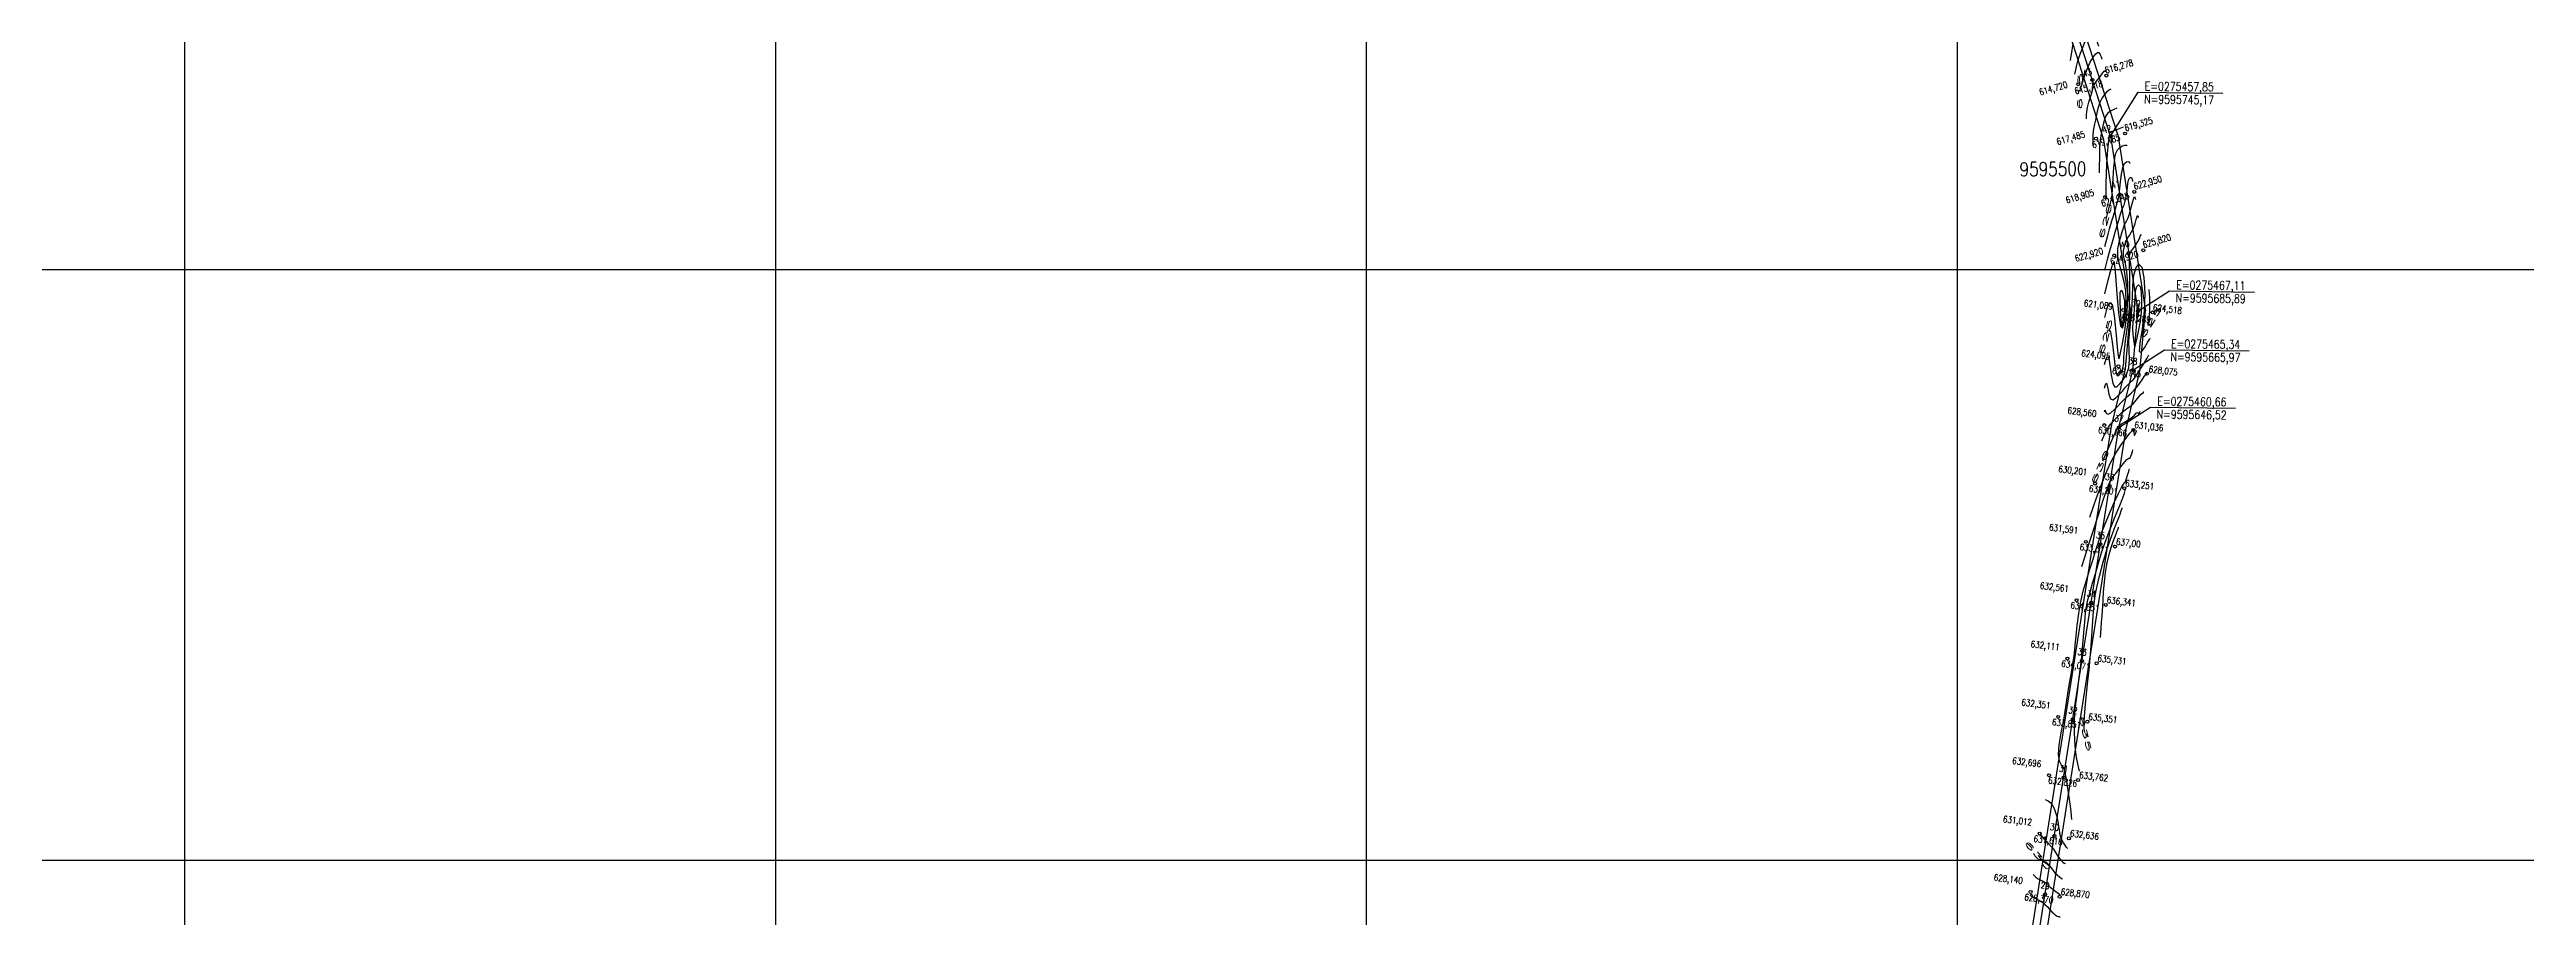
# Model space of a CAD drawing. Header units: millimetres. Extents: x 276147 to 291056, y 9594849 to 9609891.
# Drawn here: x 283039 to 283878, y 9606674 to 9606967 of the extents above; entities that cross this region are included whole.
import ezdxf
from ezdxf.enums import TextEntityAlignment as Align

# ---------------------------------------------------------------- set-up
doc = ezdxf.new("R2010")
doc.units = ezdxf.units.MM
doc.header["$LTSCALE"] = 10
doc.linetypes.add('CONTINUO', pattern=[0])
for name, color, linetype in [('Curvas mestras', 30, 'Continuous'), ('Curvas simples', 9, 'Continuous'), ('Curvas texto', 2, 'Continuous'), ('LINHA02', 8, 'Continuous'), ('TEXTO-PAPEL', 7, 'Continuous'), ('TEXTO02', 3, 'Continuous'), ('Top_malha_coord', 8, 'Continuous')]:
    doc.layers.add(name, color=color, linetype=linetype)
doc.styles.add('ROMANS', font='romans.shx', dxfattribs={"width": 0.8, "height": 4})
doc.styles.add('SIMPLEX', font='simplex', dxfattribs={"height": 0.2})

# ---------------------------------------------------------------- blocks, each defined once
blk = doc.blocks.new('Curvas')
at = {"layer": 'Curvas mestras', "linetype": 'CONTINUO'}
for points in [[(275441.528896, 9595760.439791, 615), (275441.560572, 9595760.708357, 615), (275441.646374, 9595761.120321, 615), (275441.812079, 9595761.71384, 615), (275442.078397, 9595762.545934, 615), (275442.464773, 9595763.678339, 615), (275442.973597, 9595765.121332, 615), (275443.539052, 9595766.679339, 615), (275444.078267, 9595768.105325, 615), (275444.536853, 9595769.223503, 615), (275444.974354, 9595770.143076, 615), (275445.478796, 9595771.044493, 615), (275446.106017, 9595772.03395, 615), (275446.783099, 9595772.920621, 615), (275447.404935, 9595773.439427, 615), (275447.889202, 9595773.411336, 615), (275448.244718, 9595773.001507, 615), (275448.503085, 9595772.461151, 615), (275448.692022, 9595771.999216, 615), (275448.823705, 9595771.655609, 615), (275448.906426, 9595771.427976, 615), (275448.949355, 9595771.308043, 615), (275448.965171, 9595771.263858, 615), (275448.967431, 9595771.257545, 615)], [(275450.321422, 9595717.048961, 620), (275450.563887, 9595717.964613, 620), (275450.819605, 9595718.900198, 620), (275451.057962, 9595719.728835, 620), (275451.293651, 9595720.524416, 620), (275451.552693, 9595721.411025, 620), (275451.847808, 9595722.49298, 620), (275452.138516, 9595723.795535, 620), (275452.371036, 9595725.324176, 620), (275452.510257, 9595727.068065, 620), (275452.595739, 9595728.951065, 620), (275452.685712, 9595730.880713, 620), (275452.823762, 9595732.7764, 620), (275452.994899, 9595734.604933, 620), (275453.169488, 9595736.344974, 620), (275453.345159, 9595737.964583, 620), (275453.628593, 9595739.389417, 620), (275454.153736, 9595740.534532, 620), (275454.988527, 9595741.338799, 620), (275455.93688, 9595741.836347, 620), (275456.736704, 9595742.085121, 620), (275457.19199, 9595742.146649, 620), (275457.371055, 9595742.096795, 620), (275457.408299, 9595742.015008, 620), (275457.416133, 9595741.964854, 620), (275457.41902, 9595741.946376, 620), (275457.419432, 9595741.943737, 620)], [(275450.612041, 9595678.596537, 625), (275451.184288, 9595679.639598, 625), (275451.806201, 9595678.883974, 625), (275452.402649, 9595675.525106, 625), (275452.948268, 9595670.869117, 625), (275453.430129, 9595666.749802, 625), (275453.848638, 9595664.57339, 625), (275454.257518, 9595664.035845, 625), (275454.723822, 9595664.405563, 625), (275455.279085, 9595665.075802, 625), (275455.812761, 9595665.939268, 625), (275456.178786, 9595667.013523, 625), (275456.295161, 9595668.363733, 625), (275456.33614, 9595670.24546, 625), (275456.540044, 9595672.961865, 625), (275457.06073, 9595676.728746, 625), (275457.714212, 9595681.412459, 625), (275458.232039, 9595686.791996, 625), (275458.419752, 9595692.542296, 625), (275458.378846, 9595697.922092, 625), (275458.284804, 9595702.086064, 625), (275458.294013, 9595704.465883, 625), (275458.486457, 9595705.601186, 625), (275458.923021, 9595706.308602, 625), (275459.621354, 9595707.23692, 625), (275460.426142, 9595708.363564, 625), (275461.138836, 9595709.498118, 625), (275461.607709, 9595710.473153, 625), (275461.868337, 9595711.213185, 625), (275462.003121, 9595711.665716, 625), (275462.082509, 9595711.809937, 625), (275462.12914, 9595711.751795, 625), (275462.153697, 9595711.628923, 625), (275462.165718, 9595711.551967, 625), (275462.170146, 9595711.523615, 625), (275462.170779, 9595711.519564, 625)], [(275465.190882, 9595681.570733, 625), (275464.820129, 9595681.091057, 625), (275464.614659, 9595681.153025, 625), (275464.693081, 9595682.077031, 625), (275464.93125, 9595683.723309, 625), (275465.144332, 9595685.83705, 625), (275465.19322, 9595688.146294, 625), (275465.12171, 9595690.310474, 625), (275465.019329, 9595691.971867, 625), (275464.957419, 9595692.880179, 625), (275464.93461, 9595693.214821, 625), (275464.931352, 9595693.262627, 625)], [(275449.266009, 9595635.248432, 630), (275449.696364, 9595636.246201, 630), (275451.486802, 9595640.370288, 630), (275453.049424, 9595643.914706, 630), (275453.996886, 9595645.966645, 630), (275454.439825, 9595646.814288, 630), (275454.613374, 9595647.046065, 630), (275454.743102, 9595647.168963, 630), (275455.01634, 9595647.364209, 630), (275455.610852, 9595647.731588, 630), (275456.628344, 9595648.337105, 630), (275457.866262, 9595649.11165, 630), (275459.04599, 9595649.952334, 630), (275459.944537, 9595650.74818, 630), (275460.561411, 9595651.355856, 630), (275460.951741, 9595651.623942, 630), (275461.17356, 9595651.477341, 630), (275461.296498, 9595651.146245, 630), (275461.393088, 9595650.937168, 630), (275461.51793, 9595651.070677, 630), (275461.653909, 9595651.423552, 630), (275461.765979, 9595651.786627, 630), (275461.828209, 9595651.996648, 630), (275461.851136, 9595652.074025, 630), (275461.854412, 9595652.085078, 630)], [(275446.996157, 9595629.985839, 630), (275447.426513, 9595630.983608, 630)], [(275443.153617, 9595543.248558, 635), (275443.045742, 9595543.797464, 635), (275442.951224, 9595544.491381, 635), (275442.900398, 9595545.3618, 635), (275442.922505, 9595546.660424, 635), (275443.046515, 9595548.69401, 635), (275443.288161, 9595551.632691, 635), (275443.610242, 9595555.100107, 635), (275443.962322, 9595558.583274, 635), (275444.300889, 9595561.685311, 635), (275444.610122, 9595564.473735, 635), (275444.881126, 9595567.132164, 635), (275445.111006, 9595569.833025, 635), (275445.320871, 9595572.703985, 635), (275445.537835, 9595575.861516, 635), (275445.778486, 9595579.325654, 635), (275446.017316, 9595582.73067, 635), (275446.218294, 9595585.614393, 635), (275446.38022, 9595587.730213, 635), (275446.641225, 9595589.693751, 635), (275447.174275, 9595592.336188, 635), (275448.099753, 9595596.226357, 635), (275449.327728, 9595600.883702, 635), (275450.715687, 9595605.565323, 635), (275452.121807, 9595609.645538, 635), (275453.407025, 9595612.967561, 635), (275454.432967, 9595615.491826, 635), (275455.101712, 9595617.216025, 635), (275455.477168, 9595618.286873, 635), (275455.663696, 9595618.888344, 635), (275455.752961, 9595619.189605, 635), (275455.785848, 9595619.300595, 635), (275455.790546, 9595619.316451, 635)], [(275427.671277, 9595501.069169, 630), (275428.331327, 9595500.37021, 630), (275429.068948, 9595499.693676, 630), (275429.806864, 9595499.151406, 630), (275430.512348, 9595498.668483, 630), (275431.16381, 9595498.1233, 630), (275431.755373, 9595497.428204, 630), (275432.344007, 9595496.631357, 630), (275433.002394, 9595495.814876, 630), (275433.765944, 9595495.05678, 630), (275434.520991, 9595494.418696, 630), (275435.116595, 9595493.95815, 630), (275435.444219, 9595493.710023, 630), (275435.564922, 9595493.618608, 630), (275435.582166, 9595493.605549, 630)]]:
    blk.add_polyline3d(points, dxfattribs=at)
at = {"layer": 'Curvas simples', "linetype": 'CONTINUO'}
for points in [[(275438.298495, 9595770.798614, 613), (275438.849029, 9595774.235024, 613), (275439.227529, 9595776.537187, 613)], [(275439.819719, 9595766.102908, 614), (275440.060084, 9595767.569034, 614), (275440.287889, 9595768.726134, 614), (275440.625901, 9595770.112229, 614), (275441.088313, 9595771.639519, 614), (275441.661008, 9595773.258054, 614), (275442.322791, 9595774.927345, 614), (275443.042396, 9595776.589146, 614), (275443.748263, 9595778.114166, 614), (275444.35876, 9595779.355352, 614), (275444.821211, 9595780.183417, 614), (275445.198758, 9595780.540132, 614), (275445.5835, 9595780.385034, 614), (275446.040179, 9595779.727035, 614), (275446.524108, 9595778.772554, 614), (275446.963246, 9595777.777389, 614), (275447.30002, 9595776.954002, 614), (275447.534742, 9595776.341532, 614), (275447.68219, 9595775.935782, 614), (275447.75871, 9595775.722005, 614), (275447.786901, 9595775.643245, 614), (275447.790929, 9595775.631994, 614)], [(275443.700109, 9595751.039286, 616), (275443.714274, 9595752.266861, 616), (275443.809303, 9595753.339315, 616), (275444.066444, 9595754.801114, 616), (275444.528017, 9595756.613909, 616), (275445.081778, 9595758.506838, 616), (275445.576843, 9595760.150916, 616), (275445.909005, 9595761.308159, 616), (275446.160763, 9595762.104591, 616), (275446.461293, 9595762.757239, 616), (275446.907446, 9595763.444981, 616), (275447.466774, 9595764.194111, 616), (275448.074499, 9595764.992774, 616), (275448.66799, 9595765.809944, 616), (275449.193179, 9595766.53791, 616), (275449.598142, 9595767.049793, 616), (275449.848379, 9595767.260369, 616), (275449.979097, 9595767.251052, 616), (275450.042925, 9595767.144914, 616), (275450.084024, 9595767.04443, 616), (275450.112668, 9595766.969686, 616), (275450.130662, 9595766.92017, 616), (275450.140001, 9595766.894081, 616), (275450.143441, 9595766.88447, 616), (275450.143932, 9595766.883097, 616)], [(275451.965471, 9595761.018903, 617), (275451.514809, 9595760.830946, 617), (275451.107956, 9595760.573902, 617), (275450.533115, 9595760.080205, 617), (275449.793033, 9595759.265474, 617), (275448.981815, 9595758.082637, 617), (275448.216406, 9595756.493947, 617), (275447.589312, 9595754.524556, 617), (275447.095281, 9595752.451212, 617), (275446.704621, 9595750.61356, 617), (275446.392892, 9595749.24183, 617), (275446.156653, 9595748.128589, 617), (275445.997713, 9595746.956987, 617), (275445.913204, 9595745.518444, 617), (275445.881547, 9595744.037452, 617), (275445.876488, 9595742.846771, 617), (275445.876127, 9595742.189085, 617), (275445.875994, 9595741.94678, 617), (275445.875975, 9595741.912165, 617)], [(275454.035376, 9595754.581095, 618), (275452.992865, 9595754.171671, 618), (275452.248869, 9595753.830635, 618), (275451.49227, 9595753.391499, 618), (275450.838749, 9595752.834731, 618), (275450.282295, 9595752.023998, 618), (275449.78647, 9595750.793767, 618), (275449.325685, 9595749.064026, 618), (275448.917744, 9595747.096855, 618), (275448.591301, 9595745.239858, 618), (275448.365924, 9595743.748395, 618), (275448.224857, 9595742.508865, 618), (275448.14226, 9595741.315428, 618), (275448.095012, 9595740.00605, 618), (275448.070877, 9595738.593941, 618), (275448.060338, 9595737.136122, 618), (275448.055254, 9595735.706234, 618), (275448.052978, 9595734.444408, 618), (275448.052237, 9595733.507397, 618), (275448.051958, 9595732.999075, 618), (275448.051856, 9595732.811798, 618), (275448.051841, 9595732.785044, 618)], [(275456.105281, 9595748.143287, 619), (275454.470921, 9595747.512396, 619), (275453.389783, 9595747.087368, 619), (275452.451425, 9595746.702793, 619), (275451.89103, 9595746.439273, 619), (275451.635285, 9595746.24764, 619), (275451.533753, 9595746.046284, 619), (275451.456094, 9595745.724687, 619), (275451.352354, 9595745.056699, 619), (275451.192674, 9595743.787267, 619), (275450.962346, 9595741.733721, 619), (275450.707259, 9595739.002942, 619), (275450.488453, 9595735.774199, 619), (275450.351455, 9595732.284652, 619), (275450.279746, 9595729.003036, 619), (275450.241293, 9595726.45598, 619), (275450.209573, 9595725.013312, 619), (275450.180098, 9595724.417656, 619), (275450.153887, 9595724.254838, 619), (275450.131413, 9595724.177917, 619), (275450.110965, 9595724.108894, 619), (275450.090285, 9595724.037003, 619), (275450.0681, 9595723.955834, 619), (275450.047064, 9595723.876394, 619), (275450.030817, 9595723.814046, 619), (275450.021921, 9595723.779788, 619), (275450.018644, 9595723.767167, 619), (275450.018176, 9595723.765364, 619)], [(275449.958725, 9595707.773028, 621), (275450.595779, 9595710.221529, 621), (275451.059675, 9595711.973393, 621), (275451.548924, 9595713.763393, 621), (275452.004958, 9595715.348776, 621), (275452.455889, 9595716.870915, 621), (275452.9515, 9595718.567213, 621), (275453.515518, 9595720.568305, 621), (275454.067459, 9595722.577758, 621), (275454.50078, 9595724.192371, 621), (275454.739355, 9595725.120369, 621), (275454.828724, 9595725.515683, 621), (275454.844839, 9595725.643667, 621), (275454.855927, 9595725.786932, 621), (275454.899297, 9595726.297103, 621), (275455.004531, 9595727.543056, 621), (275455.201308, 9595729.713235, 621), (275455.519693, 9595732.274344, 621), (275455.98985, 9595734.512653, 621), (275456.612478, 9595735.879158, 621), (275457.270424, 9595736.483762, 621), (275457.817071, 9595736.601096, 621), (275458.143545, 9595736.478381, 621), (275458.291935, 9595736.253209, 621), (275458.342075, 9595736.035761, 621), (275458.361516, 9595735.911305, 621), (275458.368678, 9595735.865453, 621), (275458.369701, 9595735.858902, 621)], [(275449.899274, 9595691.780693, 623), (275451.089993, 9595696.352294, 623), (275451.876417, 9595699.28189, 623), (275452.556449, 9595701.631812, 623), (275452.968931, 9595702.520712, 623), (275453.22306, 9595701.405541, 623), (275453.495622, 9595697.827822, 623), (275453.925871, 9595691.814981, 623), (275454.502943, 9595685.33804, 623), (275455.178444, 9595680.853925, 623), (275455.892431, 9595680.148918, 623), (275456.538759, 9595682.326729, 623), (275456.999731, 9595685.820427, 623), (275457.173134, 9595689.332545, 623), (275457.018675, 9595692.643473, 623), (275456.51154, 9595695.803069, 623), (275455.688703, 9595698.84634, 623), (275454.83429, 9595701.748909, 623), (275454.294214, 9595704.47155, 623), (275454.313008, 9595706.97457, 623), (275454.729689, 9595709.216404, 623), (275455.281896, 9595711.15502, 623), (275455.76233, 9595712.765159, 623), (275456.183946, 9595714.088661, 623), (275456.614761, 9595715.184136, 623), (275457.107013, 9595716.147039, 623), (275457.649831, 9595717.220193, 623), (275458.216562, 9595718.683262, 623), (275458.77685, 9595720.667143, 623), (275459.285512, 9595722.707656, 623), (275459.69366, 9595724.191854, 623), (275459.966679, 9595724.687834, 623), (275460.127041, 9595724.487879, 623), (275460.211494, 9595724.065319, 623), (275460.252834, 9595723.800666, 623), (275460.268064, 9595723.703162, 623), (275460.27024, 9595723.689233, 623)], [(275449.928999, 9595699.776861, 622), (275450.870137, 9595703.394096, 622), (275451.555462, 9595705.982172, 622), (275452.278244, 9595708.626588, 622), (275452.943094, 9595710.936222, 622), (275453.547238, 9595712.957454, 622), (275454.111055, 9595714.846037, 622), (275454.648188, 9595716.701887, 622), (275455.145336, 9595718.401585, 622), (275455.582463, 9595719.765877, 622), (275455.947472, 9595720.693254, 622), (275456.260027, 9595721.393198, 622), (275456.547735, 9595722.152938, 622), (275456.83078, 9595723.198636, 622), (275457.099675, 9595724.512182, 622), (275457.337513, 9595726.014401, 622), (275457.537668, 9595727.603673, 622), (275457.734641, 9595729.088614, 622), (275457.973213, 9595730.255399, 622), (275458.280059, 9595730.942369, 622), (275458.609422, 9595731.196533, 622), (275458.897439, 9595731.11707, 622), (275459.095099, 9595730.810113, 622), (275459.212815, 9595730.409623, 622), (275459.275851, 9595730.056514, 622), (275459.306898, 9595729.857756, 622), (275459.318337, 9595729.784529, 622), (275459.319971, 9595729.774068, 622)], [(275449.869548, 9595683.784525, 624), (275450.857352, 9595687.397639, 624), (275451.581033, 9595688.846527, 624), (275452.352369, 9595688.18491, 624), (275453.064315, 9595684.408077, 624), (275453.66222, 9595678.931437, 624), (275454.104535, 9595673.775429, 624), (275454.388677, 9595670.621704, 624), (275454.667921, 9595669.796774, 624), (275455.134505, 9595671.288364, 624), (275455.901896, 9595674.936988, 624), (275456.768463, 9595679.994306, 624), (275457.453803, 9595685.564763, 624), (275457.74227, 9595690.857716, 624), (275457.677249, 9595695.502155, 624), (275457.366887, 9595699.231979, 624), (275456.926501, 9595701.885199, 624), (275456.500107, 9595703.716271, 624), (275456.238894, 9595705.083764, 624), (275456.247899, 9595706.283127, 624), (275456.447559, 9595707.357339, 624), (275456.712158, 9595708.286259, 624), (275456.953338, 9595709.072063, 624), (275457.232165, 9595709.80619, 624), (275457.647059, 9595710.602395, 624), (275458.257709, 9595711.557734, 624), (275458.968867, 9595712.702467, 624), (275459.646549, 9595714.050152, 624), (275460.18305, 9595715.558137, 624), (275460.575771, 9595716.958919, 624), (275460.848391, 9595717.928785, 624), (275461.024594, 9595718.248885, 624), (275461.128091, 9595718.119837, 624), (275461.182595, 9595717.847121, 624), (275461.209276, 9595717.676316, 624), (275461.219105, 9595717.613388, 624), (275461.22051, 9595717.604399, 624)], [(275449.810097, 9595667.79219, 626), (275450.3654, 9595669.811555, 626), (275450.776904, 9595670.561621, 626), (275451.224122, 9595670.018251, 626), (275451.661515, 9595667.610995, 626), (275452.113271, 9595664.319636, 626), (275452.62101, 9595661.511516, 626), (275453.228552, 9595660.243819, 626), (275453.988503, 9595660.333097, 626), (275454.955671, 9595661.285743, 626), (275456.124483, 9595662.696579, 626), (275457.247856, 9595664.514149, 626), (275458.018329, 9595666.775427, 626), (275458.238071, 9595669.488643, 626), (275458.147768, 9595672.54705, 626), (275458.097738, 9595675.815156, 626), (275458.342587, 9595679.194289, 626), (275458.754082, 9595682.733045, 626), (275459.108282, 9595686.516837, 626), (275459.260806, 9595690.551704, 626), (275459.385533, 9595694.526172, 626), (275459.7359, 9595698.049393, 626), (275460.481204, 9595700.687458, 626), (275461.454156, 9595701.834224, 626), (275462.403325, 9595700.840491, 626), (275463.100474, 9595697.329298, 626), (275463.410151, 9595692.012651, 626), (275463.220097, 9595685.874795, 626), (275462.529625, 9595679.893778, 626), (275461.78432, 9595675.022858, 626), (275461.541338, 9595672.209094, 626), (275462.173093, 9595672.018563, 626), (275463.313043, 9595673.493416, 626), (275464.409905, 9595675.294826, 626), (275465.037296, 9595676.363337, 626), (275465.268441, 9595676.756999, 626), (275465.301461, 9595676.813236, 626)], [(275449.750646, 9595651.799854, 628), (275449.872119, 9595652.24159, 628), (275449.962135, 9595652.405667, 628), (275450.059964, 9595652.286805, 628), (275450.179245, 9595651.782773, 628), (275450.443277, 9595651.220673, 628), (275451.002773, 9595651.034943, 628), (275451.948028, 9595651.536367, 628), (275453.127666, 9595652.541118, 628), (275454.329895, 9595653.74172, 628), (275455.386748, 9595654.877065, 628), (275456.305574, 9595655.871533, 628), (275457.137547, 9595656.695875, 628), (275457.941478, 9595657.368722, 628), (275458.806713, 9595658.100222, 628), (275459.830232, 9595659.148402, 628), (275461.051972, 9595660.658858, 628), (275462.283687, 9595662.327449, 628), (275463.280087, 9595663.737601, 628), (275463.862055, 9595664.577272, 628), (275464.115168, 9595664.95254, 628), (275464.191174, 9595665.074013, 628), (275464.21794, 9595665.119598, 628), (275464.227801, 9595665.136392, 628), (275464.229209, 9595665.138792, 628)], [(275449.780372, 9595659.796022, 627), (275450.11876, 9595661.026573, 627), (275450.36952, 9595661.483644, 627), (275450.642043, 9595661.152528, 627), (275450.92038, 9595659.696884, 627), (275451.278274, 9595657.770155, 627), (275451.811892, 9595656.27323, 627), (275452.589867, 9595655.891981, 627), (275453.570701, 9595656.452213, 627), (275454.685363, 9595657.564711, 627), (275455.855892, 9595658.871905, 627), (275456.968606, 9595660.142794, 627), (275457.900894, 9595661.178019, 627), (275458.573954, 9595661.850334, 627), (275459.084207, 9595662.320932, 627), (275459.571886, 9595662.823118, 627), (275460.154548, 9595663.552595, 627), (275460.859064, 9595664.554656, 627), (275461.689629, 9595665.836993, 627), (275462.622313, 9595667.355629, 627), (275463.520678, 9595668.859912, 627), (275464.220156, 9595670.047519, 627), (275464.603801, 9595670.700904, 627), (275464.745144, 9595670.941625, 627), (275464.765335, 9595670.976014, 627)], [(275448.897437, 9595642.02484, 629), (275449.743479, 9595643.957777, 629), (275450.437411, 9595645.358257, 629), (275451.313481, 9595646.822204, 629), (275452.324464, 9595648.140657, 629), (275453.356312, 9595649.270272, 629), (275454.278275, 9595650.209106, 629), (275455.007634, 9595650.968263, 629), (275455.653795, 9595651.611027, 629), (275456.3742, 9595652.213732, 629), (275457.285849, 9595652.854246, 629), (275458.343996, 9595653.616595, 629), (275459.463454, 9595654.586342, 629), (275460.554793, 9595655.783841, 629), (275461.511604, 9595656.96861, 629), (275462.223237, 9595657.834958, 629), (275462.618482, 9595658.174253, 629), (275462.783904, 9595658.166111, 629), (275462.84551, 9595658.087211, 629), (275462.905499, 9595658.151364, 629), (275462.97084, 9595658.320928, 629), (275463.024691, 9595658.495392, 629), (275463.054594, 9595658.596312, 629), (275463.065611, 9595658.633492, 629), (275463.067185, 9595658.638804, 629)], [(275444.820561, 9595616.210428, 631), (275446.267895, 9595620.434801, 631), (275447.405132, 9595623.642652, 631), (275448.758838, 9595627.269811, 631), (275450.245926, 9595630.955432, 631), (275451.85469, 9595634.509016, 631), (275453.591272, 9595637.782656, 631), (275455.417493, 9595640.632345, 631), (275457.117905, 9595642.92969, 631), (275458.432746, 9595644.5502, 631), (275459.180501, 9595645.434443, 631), (275459.492669, 9595645.783208, 631), (275459.579001, 9595645.862342, 631), (275459.615904, 9595645.873709, 631), (275459.646419, 9595645.76325, 631), (275459.680245, 9595645.412927, 631), (275459.728637, 9595644.78043, 631), (275459.809093, 9595644.126379, 631), (275459.940666, 9595643.787126, 631), (275460.130362, 9595643.98999, 631), (275460.336979, 9595644.526177, 631), (275460.507267, 9595645.077861, 631), (275460.601825, 9595645.396985, 631), (275460.636662, 9595645.514557, 631), (275460.641639, 9595645.531353, 631)], [(275438.774597, 9595513.819163, 633), (275438.485375, 9595516.364482, 633), (275438.250376, 9595518.322681, 633), (275437.957352, 9595520.581898, 633), (275437.624241, 9595522.919025, 633), (275437.290308, 9595525.091745, 633), (275437.000153, 9595526.852934, 633), (275436.788111, 9595528.036908, 633), (275436.64747, 9595528.803713, 633), (275436.561256, 9595529.394832, 633), (275436.492755, 9595530.010245, 633), (275436.326293, 9595530.683924, 633), (275435.926456, 9595531.408337, 633), (275435.240886, 9595532.248781, 633), (275434.549443, 9595533.561858, 633), (275434.215044, 9595535.777, 633), (275434.48635, 9595539.135368, 633), (275435.155002, 9595543.125056, 633), (275435.898384, 9595547.045887, 633), (275436.470152, 9595550.386376, 633), (275436.929047, 9595553.389787, 633), (275437.410078, 9595556.488073, 633), (275438.006298, 9595559.979567, 633), (275438.642923, 9595563.628108, 633), (275439.203212, 9595567.063914, 633), (275439.605276, 9595570.04796, 633), (275439.906637, 9595572.86424, 633), (275440.199671, 9595575.927507, 633), (275440.57114, 9595579.53619, 633), (275441.085361, 9595583.523431, 633), (275441.801038, 9595587.606052, 633), (275442.745044, 9595591.538391, 633), (275443.816912, 9595595.224856, 633), (275444.884347, 9595598.607369, 633), (275445.840486, 9595601.641511, 633), (275446.680224, 9595604.337477, 633), (275447.423889, 9595606.719116, 633), (275448.118773, 9595608.873183, 633), (275448.920007, 9595611.138058, 633), (275450.009682, 9595613.915024, 633), (275451.485823, 9595617.416365, 633), (275453.110182, 9595621.098349, 633), (275454.560446, 9595624.228245, 633), (275455.586256, 9595626.251961, 633), (275456.225072, 9595627.329972, 633), (275456.586311, 9595627.801394, 633), (275456.77875, 9595627.994187, 633), (275456.908617, 9595628.191685, 633), (275457.081501, 9595628.666067, 633), (275457.368759, 9595629.585364, 633), (275457.704811, 9595630.70102, 633), (275457.989842, 9595631.660331, 633), (275458.149055, 9595632.197659, 633), (275458.207713, 9595632.395622, 633), (275458.216092, 9595632.423902, 633)], [(275442.178454, 9595599.481314, 632), (275443.141869, 9595602.625704, 632), (275443.939157, 9595605.19275, 632), (275444.957367, 9595608.413822, 632), (275446.149807, 9595612.114663, 632), (275447.394347, 9595615.924634, 632), (275448.550002, 9595619.424006, 632), (275449.503694, 9595622.276076, 632), (275450.253986, 9595624.476252, 632), (275450.827351, 9595626.102972, 632), (275451.255923, 9595627.245695, 632), (275451.594473, 9595628.03796, 632), (275451.903437, 9595628.624332, 632), (275452.25755, 9595629.164287, 632), (275452.788763, 9595629.876959, 632), (275453.643329, 9595630.996395, 632), (275454.884887, 9595632.627214, 632), (275456.246614, 9595634.356314, 632), (275457.379074, 9595635.641162, 632), (275458.02928, 9595636.118086, 632), (275458.330053, 9595636.13886, 632), (275458.510665, 9595636.234121, 632), (275458.749436, 9595636.789907, 632), (275459.020879, 9595637.613877, 632), (275459.248554, 9595638.369096, 632), (275459.37544, 9595638.797322, 632), (275459.422187, 9595638.955089, 632), (275459.428866, 9595638.977627, 632)], [(275441.353163, 9595530.147048, 634), (275440.728026, 9595532.720232, 634), (275440.312815, 9595534.832975, 634), (275439.949013, 9595537.503862, 634), (275439.727146, 9595540.574062, 634), (275439.628583, 9595543.612163, 634), (275439.607403, 9595546.118602, 634), (275439.631779, 9595547.797923, 634), (275439.726258, 9595549.17108, 634), (275439.929485, 9595550.96313, 634), (275440.260531, 9595553.675942, 634), (275440.660196, 9595556.918637, 634), (275441.04971, 9595560.077149, 634), (275441.365159, 9595562.649031, 634), (275441.602041, 9595564.578316, 634), (275441.770713, 9595565.920654, 634), (275441.889685, 9595566.838708, 634), (275442.0101, 9595567.923183, 634), (275442.191256, 9595569.871794, 634), (275442.471537, 9595573.118951, 634), (275442.805667, 9595577.045835, 634), (275443.127455, 9595580.770322, 634), (275443.401698, 9595583.643735, 634), (275443.71714, 9595585.95119, 634), (275444.193515, 9595588.211248, 634), (275444.911751, 9595590.833945, 634), (275445.797567, 9595593.795201, 634), (275446.73788, 9595596.96241, 634), (275447.6663, 9595600.252774, 634), (275448.703217, 9595603.782732, 634), (275450.015716, 9595607.718532, 634), (275451.685303, 9595612.097155, 634), (275453.451175, 9595616.43851, 634), (275454.96695, 9595620.133239, 634), (275455.970069, 9595622.719537, 634), (275456.533253, 9595624.32581, 634), (275456.813044, 9595625.228016, 634), (275456.946941, 9595625.679907, 634), (275456.996272, 9595625.846393, 634), (275457.003319, 9595625.870176, 634)], [(275448.500869, 9595575.410631, 636), (275448.703306, 9595578.515388, 636), (275448.844442, 9595580.669129, 636), (275448.981669, 9595582.742192, 636), (275449.093518, 9595584.406098, 636), (275449.199171, 9595586.001156, 636), (275449.327969, 9595588.034875, 636), (275449.510119, 9595590.857622, 636), (275449.779285, 9595594.191212, 636), (275450.170001, 9595597.600315, 636), (275450.702855, 9595600.722188, 636), (275451.342674, 9595603.484415, 636), (275452.040343, 9595605.887161, 636), (275452.743404, 9595607.927269, 636), (275453.386013, 9595609.58828, 636), (275453.898983, 9595610.850413, 636), (275454.233356, 9595611.712512, 636), (275454.421084, 9595612.247937, 636), (275454.514348, 9595612.548672, 636), (275454.55898, 9595612.699302, 636), (275454.575424, 9595612.754798, 636), (275454.577773, 9595612.762725, 636)], [(275453.364953, 9595606.2087, 637), (275453.364958, 9595606.208783, 637), (275453.364962, 9595606.208841, 637), (275453.364967, 9595606.208897, 637), (275453.364973, 9595606.20894, 637), (275453.36498, 9595606.208972, 637), (275453.364987, 9595606.208997, 637), (275453.364994, 9595606.209017, 637), (275453.365, 9595606.209034, 637), (275453.365005, 9595606.209046, 637), (275453.365009, 9595606.209055, 637), (275453.365011, 9595606.20906, 637), (275453.365011, 9595606.209063, 637), (275453.365012, 9595606.209065, 637), (275453.365012, 9595606.209065, 637), (275453.365012, 9595606.209066, 637)], [(275429.725499, 9595520.625812, 632), (275430.697692, 9595520.118792, 632), (275431.395427, 9595519.596178, 632), (275432.112393, 9595518.760842, 632), (275432.737821, 9595517.57549, 632), (275433.247544, 9595516.197565, 632), (275433.639049, 9595514.833194, 632), (275433.916733, 9595513.636914, 632), (275434.112646, 9595512.556901, 632), (275434.265749, 9595511.489742, 632), (275434.417736, 9595510.356559, 632), (275434.621237, 9595509.17663, 632), (275434.931612, 9595507.993766, 632), (275435.378557, 9595506.859585, 632), (275435.889107, 9595505.856907, 632), (275436.364635, 9595505.076357, 632), (275436.726213, 9595504.579233, 632), (275436.973727, 9595504.309516, 632), (275437.126766, 9595504.18186, 632), (275437.205813, 9595504.121993, 632), (275437.234936, 9595504.099937, 632), (275437.239096, 9595504.096787, 632)], [(275427.881964, 9595508.952458, 631), (275429.212768, 9595507.414735, 631), (275430.118148, 9595506.391119, 631), (275430.955032, 9595505.489627, 631), (275431.558359, 9595504.902889, 631), (275432.022177, 9595504.443702, 631), (275432.505311, 9595503.829911, 631), (275433.125864, 9595502.869216, 631), (275433.839062, 9595501.728749, 631), (275434.559408, 9595500.665497, 631), (275435.209306, 9595499.883156, 631), (275435.742762, 9595499.372249, 631), (275436.12168, 9595499.070005, 631), (275436.325016, 9595498.916008, 631), (275436.399929, 9595498.859273, 631), (275436.410631, 9595498.851168, 631)], [(275425.709262, 9595495.195494, 629), (275426.129787, 9595494.723602, 629), (275426.544506, 9595494.349302, 629), (275427.182865, 9595493.897724, 629), (275428.05537, 9595493.399923, 629), (275429.002519, 9595492.893264, 629), (275429.822309, 9595492.41669, 629), (275430.384882, 9595491.987192, 629), (275430.848953, 9595491.533966, 629), (275431.44538, 9595490.964256, 629), (275432.322582, 9595490.230405, 629), (275433.299219, 9595489.465142, 629), (275434.11151, 9595488.846294, 629), (275434.563422, 9595488.504038, 629), (275434.729916, 9595488.377944, 629), (275434.7537, 9595488.35993, 629)], [(275424.604375, 9595488.199648, 628), (275426.128724, 9595487.355964, 628), (275427.152196, 9595486.787576, 628), (275428.071308, 9595486.273277, 628), (275428.691978, 9595485.909283, 628), (275429.149921, 9595485.571988, 628), (275429.663297, 9595485.082831, 628), (275430.38762, 9595484.325015, 628), (275431.227817, 9595483.428794, 628), (275432.026164, 9595482.586184, 628), (275432.659159, 9595481.950264, 628), (275433.140171, 9595481.518359, 628), (275433.516787, 9595481.248856, 628), (275433.829627, 9595481.099669, 628), (275434.091435, 9595481.026816, 628), (275434.30799, 9595480.985844, 628), (275434.483769, 9595480.941493, 628), (275434.618047, 9595480.895283, 628), (275434.708803, 9595480.857929, 628), (275434.75688, 9595480.837271, 628), (275434.774592, 9595480.829661, 628), (275434.777123, 9595480.828574, 628)]]:
    blk.add_polyline3d(points, dxfattribs=at)
for points in [[(275455.641648, 9595680.526605, 622), (275455.271638, 9595686.133291, 622), (275455.105607, 9595689.630282, 622), (275455.122041, 9595692.233448, 622), (275455.414643, 9595692.997791, 622), (275455.861499, 9595692.311537, 622), (275456.286791, 9595690.896219, 622), (275456.546945, 9595689.346883, 622), (275456.627355, 9595687.752634, 622), (275456.545659, 9595686.07609, 622), (275456.3315, 9595684.328113, 622), (275456.062537, 9595682.712537, 622), (275455.828434, 9595681.481438, 622), (275455.696992, 9595680.809518, 622), (275455.648566, 9595680.561969, 622), (275455.641648, 9595680.526605, 622)], [(275460.054062, 9595673.909641, 627), (275459.696384, 9595676.296241, 627), (275459.506351, 9595678.088755, 627), (275459.436378, 9595680.080418, 627), (275459.559538, 9595682.078193, 627), (275459.785839, 9595684.105925, 627), (275459.984524, 9595686.241679, 627), (275460.070415, 9595688.513826, 627), (275460.140652, 9595690.75196, 627), (275460.337954, 9595692.735984, 627), (275460.757655, 9595694.221552, 627), (275461.305551, 9595694.867329, 627), (275461.840055, 9595694.30773, 627), (275462.230135, 9595692.319755, 627), (275462.386995, 9595689.250732, 627), (275462.232394, 9595685.590575, 627), (275461.739838, 9595681.826207, 627), (275461.089811, 9595678.432608, 627), (275460.514542, 9595675.881769, 627), (275460.190501, 9595674.493975, 627), (275460.071117, 9595673.982683, 627), (275460.054062, 9595673.909641, 627)], [(275460.876357, 9595683.201618, 628), (275460.796164, 9595683.736706, 628), (275460.753557, 9595684.138596, 628), (275460.737869, 9595684.585136, 628), (275460.765482, 9595685.033047, 628), (275460.81622, 9595685.487674, 628), (275460.860766, 9595685.966521, 628), (275460.880023, 9595686.475947, 628), (275460.895771, 9595686.977747, 628), (275460.940007, 9595687.422575, 628), (275461.034106, 9595687.755647, 628), (275461.156947, 9595687.900433, 628), (275461.276785, 9595687.774968, 628), (275461.364243, 9595687.329255, 628), (275461.399411, 9595686.641165, 628), (275461.364749, 9595685.82054, 628), (275461.254316, 9595684.976551, 628), (275461.108577, 9595684.215689, 628), (275460.979599, 9595683.643779, 628), (275460.906947, 9595683.332629, 628), (275460.880181, 9595683.217995, 628), (275460.876357, 9595683.201618, 628)]]:
    blk.add_polyline3d(points, close=True, dxfattribs=at)
at = {"layer": 'Curvas texto', "style": 'SIMPLEX'}
for s, rotation, width, p, p2 in [('615', 89.024721236, 3.563357, (275442.168154, 9595753.928116, 615), (275442.384768, 9595766.652549, 615)), ('620', 75.416042283, 3.299405, (275449.278543, 9595710.062114, 620), (275452.482999, 9595722.378346, 620)), ('625', 74.624340106, 3.299405, (275449.261924, 9595670.858198, 625), (275452.636252, 9595683.128977, 625)), ('625', 59.080344345, 3.299405, (275462.888044, 9595676.266355, 625), (275469.427258, 9595687.184084, 625)), ('630', 66.668590988, 3.299405, (275446.514819, 9595626.976163, 630), (275451.555047, 9595638.661804, 630)), ('635', 283.655060312, 3.299405, (275441.00384, 9595548.920516, 635), (275444.008209, 9595536.553953, 635)), ('630', 311.071326062, 3.299405, (275422.487456, 9595505.875945, 630), (275430.848595, 9595496.281703, 630))]:
    blk.add_text(s, height=1.5, rotation=rotation, dxfattribs=dict(at, width=width)).set_placement(p, p2, align=Align.FIT)

msp = doc.modelspace()

# ---------------------------------------------------------------- linework, layer by layer
at = {"layer": 'LINHA02'}
for p, q in [((283736.94, 9606938.09), (283746.25, 9606952.94)), ((283746.25, 9606952.94), (283774.96, 9606952.58)), ((283746.2, 9606878.81), (283756.94, 9606885.67)), ((283756.94, 9606885.67), (283785.65, 9606885.31)), ((283756.94, 9606885.67), (283785.65, 9606885.31)), ((283744.44, 9606858.89), (283755.18, 9606865.75)), ((283755.18, 9606865.75), (283783.89, 9606865.39)), ((283755.18, 9606865.75), (283783.89, 9606865.39)), ((283739.76, 9606839.44), (283750.5, 9606846.31)), ((283750.5, 9606846.31), (283779.21, 9606845.95)), ((283750.5, 9606846.31), (283779.21, 9606845.95))]:
    msp.add_line(p, q, dxfattribs=at)
at = {"layer": 'TEXTO-PAPEL', "color": 7, "linetype": 'Continuous'}
for p, q in [((283736.94, 9606938.09), (283724.62, 9606976.14)), ((283736.94, 9606938.09), (283746.2, 9606878.81)), ((283744.44, 9606858.89), (283746.2, 9606878.81)), ((283739.76, 9606839.44), (283744.44, 9606858.89))]:
    msp.add_line(p, q, dxfattribs=at)
at = {"layer": 'TEXTO-PAPEL', "color": 4, "linetype": 'Continuous'}
msp.add_line((283708.56, 9606641.89), (283739.76, 9606839.44), dxfattribs=at)
at = {"layer": 'TEXTO-PAPEL', "color": 7, "linetype": 'Continuous'}
for centre in [(283735.56, 9606958.59), (283726, 9606955.64), (283730.78, 9606957.12), (283732.02, 9606937.21), (283736.94, 9606938.09), (283741.86, 9606938.97), (283735.11, 9606917.45), (283740.03, 9606918.33), (283744.95, 9606919.21), (283738.19, 9606897.69), (283743.11, 9606898.57), (283748.04, 9606899.45), (283741.22, 9606879.23), (283746.2, 9606878.81), (283751.18, 9606878.39), (283739.6, 9606860.15), (283744.44, 9606858.89), (283749.28, 9606857.62), (283734.82, 9606840.24), (283739.76, 9606839.44), (283744.69, 9606838.64), (283731.7, 9606820.49), (283736.64, 9606819.69), (283741.57, 9606818.89), (283728.58, 9606800.73), (283733.52, 9606799.93), (283738.45, 9606799.13), (283725.46, 9606780.98), (283730.4, 9606780.18), (283735.33, 9606779.38), (283722.34, 9606761.22), (283727.28, 9606760.42), (283732.21, 9606759.62), (283719.22, 9606741.47), (283724.16, 9606740.67), (283729.09, 9606739.87), (283716.1, 9606721.71), (283721.04, 9606720.91), (283725.97, 9606720.11), (283712.98, 9606701.96), (283717.92, 9606701.16), (283722.85, 9606700.36), (283709.86, 9606682.2), (283714.8, 9606681.4), (283719.73, 9606680.6)]:
    msp.add_circle(centre, 0.5, dxfattribs=at)
at = {"layer": 'Top_malha_coord'}
for p, q in [((283085.09, 9606072.33), (283085.09, 9608906.81)), ((283285.09, 9606072.33), (283285.09, 9608906.81)), ((283485.09, 9606072.33), (283485.09, 9608906.81)), ((283685.09, 9606072.33), (283685.09, 9608906.81)), ((282470.91, 9606892.92), (284285.09, 9606892.92)), ((282455.09, 9606692.92), (284285.09, 9606692.92))]:
    msp.add_line(p, q, dxfattribs=at)
at = {"layer": 'Top_malha_coord', "color": 6}
for p, q in [((283739.38, 9606938.67), (283726.99, 9606976.91)), ((283734.5, 9606937.51), (283722.24, 9606975.37)), ((283734.5, 9606937.51), (283743.68, 9606878.73)), ((283739.38, 9606938.67), (283748.72, 9606878.89)), ((283741.96, 9606859.29), (283743.68, 9606878.73)), ((283746.91, 9606858.48), (283748.72, 9606878.89)), ((283737.3, 9606839.93), (283741.96, 9606859.29)), ((283742.21, 9606838.95), (283746.91, 9606858.48)), ((283706.02, 9606641.84), (283737.3, 9606839.93)), ((283711.1, 9606641.94), (283742.21, 9606838.95))]:
    msp.add_line(p, q, dxfattribs=at)

# ---------------------------------------------------------------- block references
msp.add_blockref('Curvas', (8285.09, 11192.92), dxfattribs=at)

# ---------------------------------------------------------------- texts
at = {"style": 'ROMANS', "width": 0.8}
for s, height, rotation, p in [('N=9595745,17', 2.9046, 359.26172, (283748.33, 9606952.04)), ('E=0275457,85', 2.9046, 359.26172, (283748.54, 9606956.44)), ('9595500', 4.713, 0.59973, (283706.11, 9606929.17)), ('N=9595685,89', 2.9046, 359.26172, (283759.02, 9606884.77)), ('E=0275467,11', 2.9046, 359.26172, (283759.23, 9606889.18)), ('E=0275465,34', 2.9046, 359.26172, (283757.47, 9606869.26)), ('N=9595665,97', 2.9046, 359.26172, (283757.26, 9606864.85)), ('E=02754', 2.905, 359.26172, (283752.79, 9606849.81)), ('E=0275460,66', 2.9046, 359.26172, (283752.79, 9606849.81)), ('N=9595', 2.905, 359.26172, (283752.58, 9606845.41)), ('N=9595646,52', 2.9046, 359.26172, (283752.58, 9606845.41))]:
    msp.add_text(s, height=height, rotation=rotation, dxfattribs=at).set_placement(p, align=Align.TOP_LEFT)
at = {"layer": 'TEXTO02', "style": 'ROMANS', "width": 0.8}
for s, rotation, p in [('43', 16.45837, (283727.34, 9606960.19)), ('616,278', 16.45837, (283734.75, 9606961.32)), ('614,720', 16.45837, (283712.53, 9606953.91)), ('615,718', 16.45837, (283724.53, 9606954.29)), ('619,325', 16.45837, (283741.4, 9606941.78)), ('617,485', 16.45837, (283718.44, 9606937.12)), ('619,185', 16.45837, (283730.39, 9606936.04)), ('42', 16.45837, (283733.97, 9606941.06)), ('618,905', 16.45837, (283721.52, 9606917.36)), ('621,045', 16.45837, (283733.48, 9606916.28)), ('41', 16.45837, (283736.91, 9606922.29)), ('622,950', 16.45837, (283744.48, 9606922.02)), ('622,920', 16.45837, (283724.61, 9606897.6)), ('40', 16.45837, (283740.07, 9606902.03)), ('625,820', 16.45837, (283747.57, 9606902.26)), ('624,920', 16.45837, (283736.56, 9606896.52)), ('621,089', 353.15968, (283728.08, 9606882.67)), ('628,289', 353.15968, (283740.9, 9606878.14)), ('39', 353.15968, (283744.19, 9606882.78)), ('624,518', 353.15968, (283751.46, 9606881.22)), ('624,095', 353.15968, (283727.23, 9606865.77)), ('626,145', 353.15968, (283737.63, 9606859.77)), ('38', 353.15968, (283743.13, 9606863.15)), ('628,075', 353.15968, (283750.03, 9606860.37)), ('628,560', 353.15968, (283722.55, 9606846.33)), ('37', 353.15968, (283738.45, 9606843.7)), ('631,036', 353.15968, (283745.19, 9606841.49)), ('630,166', 353.15968, (283732.9, 9606839.68)), ('630,201', 353.15968, (283719.43, 9606826.57)), ('632,201', 353.15968, (283729.78, 9606819.93)), ('36', 353.15968, (283735.33, 9606823.95)), ('633,251', 353.15968, (283742.07, 9606821.73)), ('631,591', 353.15968, (283716.31, 9606806.82)), ('633,311', 353.15968, (283726.66, 9606800.17)), ('35', 353.15968, (283732.21, 9606804.19)), ('637,00', 353.15968, (283738.95, 9606801.98)), ('632,561', 353.15968, (283713.19, 9606787.06)), ('34', 353.15968, (283729.09, 9606784.44)), ('634,651', 353.15968, (283723.54, 9606780.42)), ('636,341', 353.15968, (283735.83, 9606782.22)), ('632,111', 353.15968, (283710.07, 9606767.31)), ('634,071', 353.15968, (283720.42, 9606760.66)), ('33', 353.15968, (283725.97, 9606764.68)), ('635,731', 353.15968, (283732.71, 9606762.47)), ('632,351', 353.15968, (283706.95, 9606747.55)), ('633,851', 353.15968, (283717.3, 9606740.91)), ('32', 353.15968, (283722.85, 9606744.93)), ('635,351', 353.15968, (283729.59, 9606742.71)), ('632,696', 353.15968, (283703.83, 9606727.8)), ('31', 353.15968, (283719.73, 9606725.17)), ('632,826', 353.15968, (283715.97, 9606721.15)), ('633,762', 353.15968, (283726.48, 9606722.96)), ('631,012', 353.15968, (283700.71, 9606708.04)), ('631,616', 353.15968, (283711.06, 9606701.4)), ('30', 353.15968, (283716.61, 9606705.42)), ('632,636', 353.15968, (283723.36, 9606703.2)), ('628,140', 353.15968, (283697.59, 9606688.28)), ('29', 353.15968, (283713.49, 9606685.66)), ('628,870', 353.15968, (283720.24, 9606683.45)), ('628,370', 353.15968, (283707.94, 9606681.64))]:
    msp.add_text(s, height=2.207, rotation=rotation, dxfattribs=at).set_placement(p, align=Align.TOP_LEFT)

doc.saveas('drawing.dxf')
